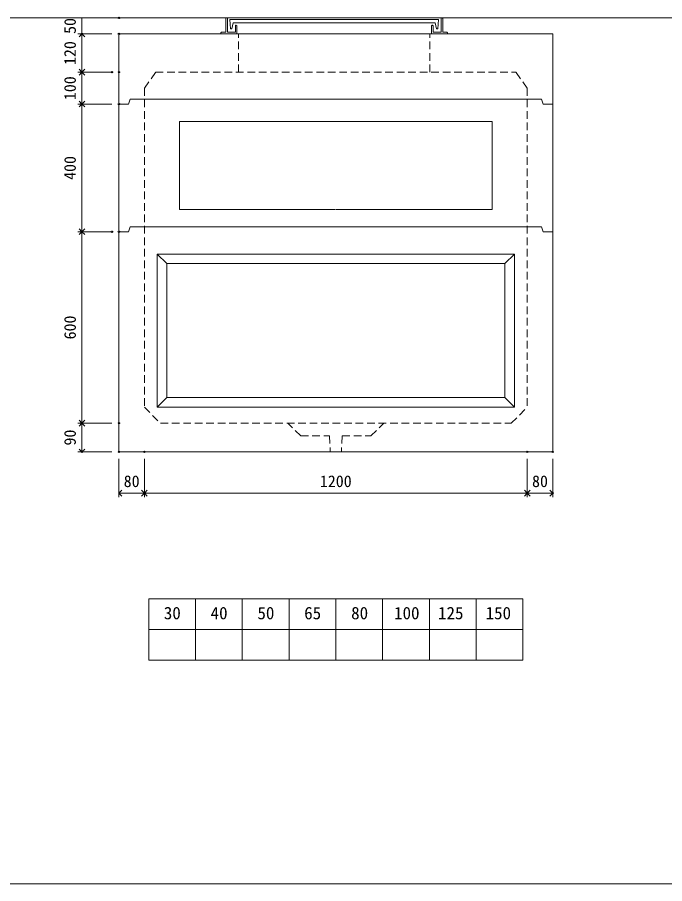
# Model space of a CAD drawing. Units: millimetres, scale not verified. Extents: x -6420 to 6420, y -3034 to 3033.
# Drawn here: x 2362 to 4391, y -2667 to 49 of the extents above; entities that cross this region are included whole.
import ezdxf
from ezdxf.enums import TextEntityAlignment as Align

# ---------------------------------------------------------------- set-up
doc = ezdxf.new("R2010")
doc.units = ezdxf.units.MM
doc.header["$LTSCALE"] = 20
doc.header["$PDMODE"] = 32
doc.header["$PDSIZE"] = 4
doc.linetypes.add('DASHED1', pattern=[1.8, 1.2, -0.6])
doc.linetypes.add('USER2', pattern=[50.8, 31.75, -6.35, 6.35, -6.35])
doc.layers.add('0-1_Defpoints', color=7, linetype='Continuous')
for name, color, linetype, lineweight in [('0-2_waku', 7, 'Continuous', 18), ('0-3_gaikei', 7, 'Continuous', 18), ('0-4_kakure', 7, 'DASHED1', 5), ('0-5_sunpou', 7, 'Continuous', 5), ('0-8_uchigawa', 6, 'Continuous', 18), ('0-A_futa', 3, 'Continuous', 18), ('0-B_GL', 4, 'Continuous', 18), ('0-D_文字１', 7, 'Continuous', 18), ('1-2_uchigawa2', 6, 'USER2', 18)]:
    doc.layers.add(name, color=color, linetype=linetype, lineweight=lineweight)
doc.styles.add('ＭＳ ゴシック', font='')
doc.styles.get('ＭＳ ゴシック').set_extended_font_data('MS Gothic')

# ---------------------------------------------------------------- blocks, each defined once
blk = doc.blocks.new('_Open90')
at = {"layer": '0-5_sunpou'}
blk.add_line((0, 0), (-1, 0), dxfattribs=at)
blk.add_lwpolyline([(-0.5, 0.5), (0, 0), (-0.5, -0.5)], dxfattribs=at)
blk = doc.blocks.new('D70')
at = {"layer": '0-1_Defpoints'}
for p in [(5263.24, 1970.17), (5147.22, 1370.17), (5263.24, 1370.17)]:
    blk.add_point(p, dxfattribs=at)
at = {"layer": '0-5_sunpou'}
for p, q in [((5241.24, 1970.17), (5134.22, 1970.17)), ((5147.22, 1952.17), (5147.22, 1388.17)), ((5241.24, 1370.17), (5134.22, 1370.17))]:
    blk.add_line(p, q, dxfattribs=at)
at = {"layer": '0-5_sunpou', "xscale": 18, "yscale": 18}
for p, rotation in [((5147.22, 1970.17), 90), ((5147.22, 1370.17), 270)]:
    blk.add_blockref('_Open90', p, dxfattribs=dict(at, rotation=rotation))
at = {"layer": '0-5_sunpou', "style": 'ＭＳ ゴシック'}
blk.add_text('600', height=36.66, rotation=90, dxfattribs=at).set_placement((5139.22, 1632.67), align=Align.BOTTOM_LEFT)
blk = doc.blocks.new('D71')
at = {"layer": '0-1_Defpoints'}
for p in [(5263.24, 1370.17), (5147.22, 1280.17), (5263.24, 1280.17)]:
    blk.add_point(p, dxfattribs=at)
at = {"layer": '0-5_sunpou'}
for p, q in [((5241.24, 1370.17), (5134.22, 1370.17)), ((5147.22, 1352.17), (5147.22, 1298.17)), ((5241.24, 1280.17), (5134.22, 1280.17))]:
    blk.add_line(p, q, dxfattribs=at)
at = {"layer": '0-5_sunpou', "xscale": 18, "yscale": 18}
for p, rotation in [((5147.22, 1370.17), 90), ((5147.22, 1280.17), 270)]:
    blk.add_blockref('_Open90', p, dxfattribs=dict(at, rotation=rotation))
at = {"layer": '0-5_sunpou', "style": 'ＭＳ ゴシック'}
blk.add_text('90', height=36.66, rotation=90, dxfattribs=at).set_placement((5139.22, 1300.17), align=Align.BOTTOM_LEFT)
blk = doc.blocks.new('D72')
at = {"layer": '0-1_Defpoints'}
for p in [(5263.24, 1280.17), (5343.24, 1280.17), (5343.24, 1150.84)]:
    blk.add_point(p, dxfattribs=at)
at = {"layer": '0-5_sunpou'}
for p, q in [((5263.24, 1258.17), (5263.24, 1137.84)), ((5343.24, 1258.17), (5343.24, 1137.84)), ((5281.24, 1150.84), (5325.24, 1150.84))]:
    blk.add_line(p, q, dxfattribs=at)
at = {"layer": '0-5_sunpou', "xscale": 18, "yscale": 18, "rotation": 180}
blk.add_blockref('_Open90', (5263.24, 1150.84), dxfattribs=at)
at = {"layer": '0-5_sunpou', "xscale": 18, "yscale": 18}
blk.add_blockref('_Open90', (5343.24, 1150.84), dxfattribs=at)
at = {"layer": '0-5_sunpou', "style": 'ＭＳ ゴシック'}
blk.add_text('80', height=36.66, dxfattribs=at).set_placement((5278.24, 1158.84), align=Align.BOTTOM_LEFT)
blk = doc.blocks.new('D73')
at = {"layer": '0-1_Defpoints'}
for p in [(5343.24, 1280.17), (6543.24, 1280.17), (6543.24, 1150.84)]:
    blk.add_point(p, dxfattribs=at)
at = {"layer": '0-5_sunpou'}
for p, q in [((5343.24, 1258.17), (5343.24, 1137.84)), ((6543.24, 1258.17), (6543.24, 1137.84)), ((5361.24, 1150.84), (6525.24, 1150.84))]:
    blk.add_line(p, q, dxfattribs=at)
at = {"layer": '0-5_sunpou', "xscale": 18, "yscale": 18, "rotation": 180}
blk.add_blockref('_Open90', (5343.24, 1150.84), dxfattribs=at)
at = {"layer": '0-5_sunpou', "xscale": 18, "yscale": 18}
blk.add_blockref('_Open90', (6543.24, 1150.84), dxfattribs=at)
at = {"layer": '0-5_sunpou', "style": 'ＭＳ ゴシック'}
blk.add_text('1200', height=36.66, dxfattribs=at).set_placement((5893.24, 1158.84), align=Align.BOTTOM_LEFT)
blk = doc.blocks.new('D74')
at = {"layer": '0-1_Defpoints'}
for p in [(6543.24, 1280.17), (6623.24, 1280.17), (6623.24, 1150.84)]:
    blk.add_point(p, dxfattribs=at)
at = {"layer": '0-5_sunpou'}
for p, q in [((6543.24, 1258.17), (6543.24, 1137.84)), ((6623.24, 1258.17), (6623.24, 1137.84)), ((6561.24, 1150.84), (6605.24, 1150.84))]:
    blk.add_line(p, q, dxfattribs=at)
at = {"layer": '0-5_sunpou', "xscale": 18, "yscale": 18, "rotation": 180}
blk.add_blockref('_Open90', (6543.24, 1150.84), dxfattribs=at)
at = {"layer": '0-5_sunpou', "xscale": 18, "yscale": 18}
blk.add_blockref('_Open90', (6623.24, 1150.84), dxfattribs=at)
at = {"layer": '0-5_sunpou', "style": 'ＭＳ ゴシック'}
blk.add_text('80', height=36.66, dxfattribs=at).set_placement((6558.24, 1158.84), align=Align.BOTTOM_LEFT)
blk = doc.blocks.new('D49')
at = {"layer": '0-1_Defpoints'}
for p in [(5263.24, 2590.17), (5147.22, 2470.17), (5263.24, 2470.17)]:
    blk.add_point(p, dxfattribs=at)
at = {"layer": '0-5_sunpou'}
for p, q in [((5241.24, 2590.17), (5134.22, 2590.17)), ((5147.22, 2572.17), (5147.22, 2488.17)), ((5241.24, 2470.17), (5134.22, 2470.17))]:
    blk.add_line(p, q, dxfattribs=at)
at = {"layer": '0-5_sunpou', "xscale": 18, "yscale": 18}
for p, rotation in [((5147.22, 2590.17), 90), ((5147.22, 2470.17), 270)]:
    blk.add_blockref('_Open90', p, dxfattribs=dict(at, rotation=rotation))
at = {"layer": '0-5_sunpou', "style": 'ＭＳ ゴシック'}
blk.add_text('120', height=36.66, rotation=90, dxfattribs=at).set_placement((5139.22, 2492.67), align=Align.BOTTOM_LEFT)
blk = doc.blocks.new('D55')
at = {"layer": '0-1_Defpoints'}
for p in [(5241.24, 2470.17), (5147.22, 2370.17), (5263.24, 2370.17)]:
    blk.add_point(p, dxfattribs=at)
at = {"layer": '0-5_sunpou'}
for p, q in [((5219.24, 2470.17), (5134.22, 2470.17)), ((5147.22, 2452.17), (5147.22, 2388.17)), ((5241.24, 2370.17), (5134.22, 2370.17))]:
    blk.add_line(p, q, dxfattribs=at)
at = {"layer": '0-5_sunpou', "xscale": 18, "yscale": 18}
for p, rotation in [((5147.22, 2470.17), 90), ((5147.22, 2370.17), 270)]:
    blk.add_blockref('_Open90', p, dxfattribs=dict(at, rotation=rotation))
at = {"layer": '0-5_sunpou', "style": 'ＭＳ ゴシック'}
blk.add_text('100', height=36.66, rotation=90, dxfattribs=at).set_placement((5139.22, 2382.67), align=Align.BOTTOM_LEFT)
blk = doc.blocks.new('D56')
at = {"layer": '0-1_Defpoints'}
for p in [(5263.24, 2370.17), (5147.22, 1970.17), (5241.24, 1970.17)]:
    blk.add_point(p, dxfattribs=at)
at = {"layer": '0-5_sunpou'}
for p, q in [((5241.24, 2370.17), (5134.22, 2370.17)), ((5147.22, 2352.17), (5147.22, 1988.17)), ((5219.24, 1970.17), (5134.22, 1970.17))]:
    blk.add_line(p, q, dxfattribs=at)
at = {"layer": '0-5_sunpou', "xscale": 18, "yscale": 18}
for p, rotation in [((5147.22, 2370.17), 90), ((5147.22, 1970.17), 270)]:
    blk.add_blockref('_Open90', p, dxfattribs=dict(at, rotation=rotation))
at = {"layer": '0-5_sunpou', "style": 'ＭＳ ゴシック'}
blk.add_text('400', height=36.66, rotation=90, dxfattribs=at).set_placement((5139.22, 2132.67), align=Align.BOTTOM_LEFT)
blk = doc.blocks.new('D61')
at = {"layer": '0-1_Defpoints'}
for p in [(5263.24, 2640.17), (5147.22, 2590.17), (5263.24, 2590.17)]:
    blk.add_point(p, dxfattribs=at)
at = {"layer": '0-5_sunpou'}
for p, q in [((5241.24, 2640.17), (5134.22, 2640.17)), ((5147.22, 2640.17), (5147.22, 2590.17)), ((5241.24, 2590.17), (5134.22, 2590.17))]:
    blk.add_line(p, q, dxfattribs=at)
at = {"layer": '0-5_sunpou', "style": 'ＭＳ ゴシック'}
blk.add_text('50', height=36.66, rotation=90, dxfattribs=at).set_placement((5139.22, 2590.17), align=Align.BOTTOM_LEFT)

msp = doc.modelspace()

# ---------------------------------------------------------------- linework, layer by layer
at = {"layer": '0-2_waku'}
for p, q in [((2773.3, -1774.21), (2773.3, -1966.21)), ((2773.3, -1774.21), (2773.3, -1966.21)), ((2773.3, -1774.21), (2773.3, -1966.21)), ((2773.3, -1774.21), (2773.3, -1966.21)), ((2773.3, -1774.21), (3946.63, -1774.21)), ((2919.96, -1774.21), (2919.96, -1966.21)), ((3066.63, -1774.21), (3066.63, -1966.21)), ((3066.63, -1774.21), (3066.63, -1966.21)), ((3213.3, -1774.21), (3213.3, -1966.21)), ((3359.96, -1774.21), (3359.96, -1966.21)), ((3506.63, -1774.21), (3506.63, -1966.21)), ((3653.3, -1774.21), (3653.3, -1966.21)), ((3799.96, -1774.21), (3799.96, -1966.21)), ((3946.63, -1774.21), (3946.63, -1966.21)), ((2773.3, -1870.21), (3946.63, -1870.21)), ((2773.3, -1966.21), (3946.63, -1966.21)), ((-1740.04, -2666.55), (6419.96, -2666.55))]:
    msp.add_line(p, q, dxfattribs=at)
at = {"layer": '0-3_gaikei'}
for p, q in [((2679.96, -3.21), (4039.96, -3.21)), ((2679.96, -3.21), (2679.96, -1313.21)), ((4039.96, -3.21), (4039.96, -1313.21)), ((2709.96, -223.21), (2714.96, -208.21)), ((2714.96, -208.21), (4004.96, -208.21)), ((4009.96, -223.21), (4004.96, -208.21)), ((2709.96, -223.21), (2679.96, -223.21)), ((2709.96, -223.21), (2679.96, -223.21)), ((2709.96, -223.21), (2679.96, -223.21)), ((4039.96, -223.21), (4009.96, -223.21)), ((2709.96, -623.21), (2679.96, -623.21)), ((2709.96, -623.21), (2679.96, -623.21)), ((2709.96, -623.21), (2714.96, -608.21)), ((2709.96, -623.21), (2714.96, -608.21)), ((2714.96, -608.21), (4004.96, -608.21)), ((2714.96, -608.21), (4004.96, -608.21)), ((4009.96, -623.21), (4004.96, -608.21)), ((4009.96, -623.21), (4004.96, -608.21)), ((4039.96, -623.21), (4009.96, -623.21)), ((4039.96, -623.21), (4009.96, -623.21)), ((4039.96, -1313.21), (2679.96, -1313.21))]:
    msp.add_line(p, q, dxfattribs=at)
at = {"layer": '0-4_kakure'}
for p, q in [((3054.96, -123.21), (3054.96, -3.21)), ((3654.96, -123.21), (3654.96, -3.21)), ((2759.96, -173.21), (2794.96, -123.21)), ((2794.96, -123.21), (3924.96, -123.21)), ((3959.96, -173.21), (3924.96, -123.21)), ((2759.96, -173.21), (2759.96, -1173.21)), ((3959.96, -173.21), (3959.96, -1173.21)), ((3909.96, -1223.21), (3959.96, -1173.21)), ((3249.96, -1263.21), (3209.96, -1223.21)), ((3249.96, -1263.21), (3339.96, -1263.21)), ((3339.96, -1263.21), (3342.46, -1313.21)), ((3379.96, -1263.21), (3377.46, -1313.21))]:
    msp.add_line(p, q, dxfattribs=at)
for points in [[(2759.96, -1173.21), (2809.96, -1223.21), (3909.96, -1223.21)], [(3379.96, -1263.21), (3469.96, -1263.21), (3509.96, -1223.21)]]:
    msp.add_lwpolyline(points, dxfattribs=at)
at = {"layer": '0-8_uchigawa'}
for p, q in [((2799.96, -693.21), (3919.96, -693.21)), ((2799.96, -693.21), (2799.96, -1173.21)), ((2799.96, -693.21), (2829.96, -723.21)), ((3919.96, -693.21), (3889.96, -723.21)), ((3919.96, -1173.21), (3919.96, -693.21)), ((2829.96, -723.21), (3889.96, -723.21)), ((2829.96, -723.21), (2829.96, -1143.21)), ((3889.96, -1143.21), (3889.96, -723.21)), ((2799.96, -1173.21), (2829.96, -1143.21)), ((2829.96, -1143.21), (3889.96, -1143.21)), ((3919.96, -1173.21), (3889.96, -1143.21)), ((2799.96, -1173.21), (3919.96, -1173.21))]:
    msp.add_line(p, q, dxfattribs=at)
at = {"layer": '0-A_futa'}
for p, q in [((3014.96, 44.79), (3014.96, 1.79)), ((3016.96, 46.79), (3019.96, 46.79)), ((3019.96, 46.79), (3019.96, 1.79)), ((3027.77, 42.29), (3682.1, 42.29)), ((3027.77, 42.29), (3030.26, 12.29)), ((3038.29, 31.29), (3033.97, 12.29)), ((3038.29, 31.29), (3671.63, 31.29)), ((3671.63, 31.29), (3675.95, 12.29)), ((3682.1, 42.29), (3679.85, 12.29)), ((3689.96, 46.79), (3692.96, 46.79)), ((3694.96, 44.79), (3694.96, 1.79)), ((3001.96, 1.79), (3014.96, 1.79)), ((3019.96, 1.79), (3044.96, 1.79)), ((3030.26, 12.29), (3033.97, 12.29)), ((3044.96, 21.79), (3044.96, 1.79)), ((3046.96, 23.79), (3047.96, 23.79)), ((3049.96, 21.79), (3049.96, -3.21)), ((3659.96, 21.79), (3659.96, -3.21)), ((3662.96, 23.79), (3661.96, 23.79)), ((3664.96, 21.79), (3664.96, 1.79)), ((3679.85, 12.29), (3675.95, 12.29)), ((3707.96, 1.79), (3694.96, 1.79)), ((2999.96, -0.21), (2999.96, -1.21)), ((3054.96, -3.21), (3001.96, -3.21)), ((3659.96, -3.21), (3707.96, -3.21)), ((3709.96, -0.21), (3709.96, -1.21))]:
    msp.add_line(p, q, dxfattribs=at)
msp.add_lwpolyline([(3689.96, 46.79), (3689.96, 1.79), (3664.96, 1.79)], dxfattribs=at)
for centre, start, end in [((3016.96, 44.79), 90, 180), ((3692.96, 44.79), 0, 90), ((3001.96, -0.21), 90, 180), ((3046.96, 21.79), 90, 180), ((3047.96, 21.79), 0, 90), ((3661.96, 21.79), 90, 180), ((3662.96, 21.79), 0, 90), ((3707.96, -0.21), 0, 90), ((3001.96, -1.21), 180, 270), ((3707.96, -1.21), 270, 0)]:
    msp.add_arc(centre, 2, start, end, dxfattribs=at)
at = {"layer": '0-B_GL'}
msp.add_line((-1740.04, 46.79), (6419.96, 46.79), dxfattribs=at)
at = {"layer": '1-2_uchigawa2'}
for p, q in [((2869.96, -278.22), (3359.96, -278.22)), ((2869.96, -278.22), (2869.96, -553.21)), ((3849.96, -278.22), (3359.96, -278.22)), ((3849.96, -278.22), (3849.96, -553.21)), ((2869.96, -553.21), (3358.72, -553.21)), ((3849.96, -553.21), (3361.21, -553.21))]:
    msp.add_line(p, q, dxfattribs=at)

# ---------------------------------------------------------------- block references
at = {"layer": '0-5_sunpou'}
for name in ['D61', 'D49', 'D55', 'D56', 'D70', 'D71', 'D72', 'D73', 'D74']:
    msp.add_blockref(name, (-2583.27, -2593.38), dxfattribs=at)

# ---------------------------------------------------------------- texts
at = {"layer": '0-D_文字１', "style": 'ＭＳ ゴシック'}
for s, p in [('30', (2820.81, -1849.66)), ('40', (2967.47, -1849.66)), ('50', (3114.14, -1849.66)), ('65', (3260.81, -1849.66)), ('80', (3408.02, -1849.66)), ('100', (3542.51, -1849.66)), ('125', (3680.37, -1849.66)), ('150', (3829.38, -1849.66))]:
    msp.add_text(s, height=39.1, dxfattribs=at).set_placement(p, align=Align.BOTTOM_LEFT)

doc.saveas('drawing.dxf')
